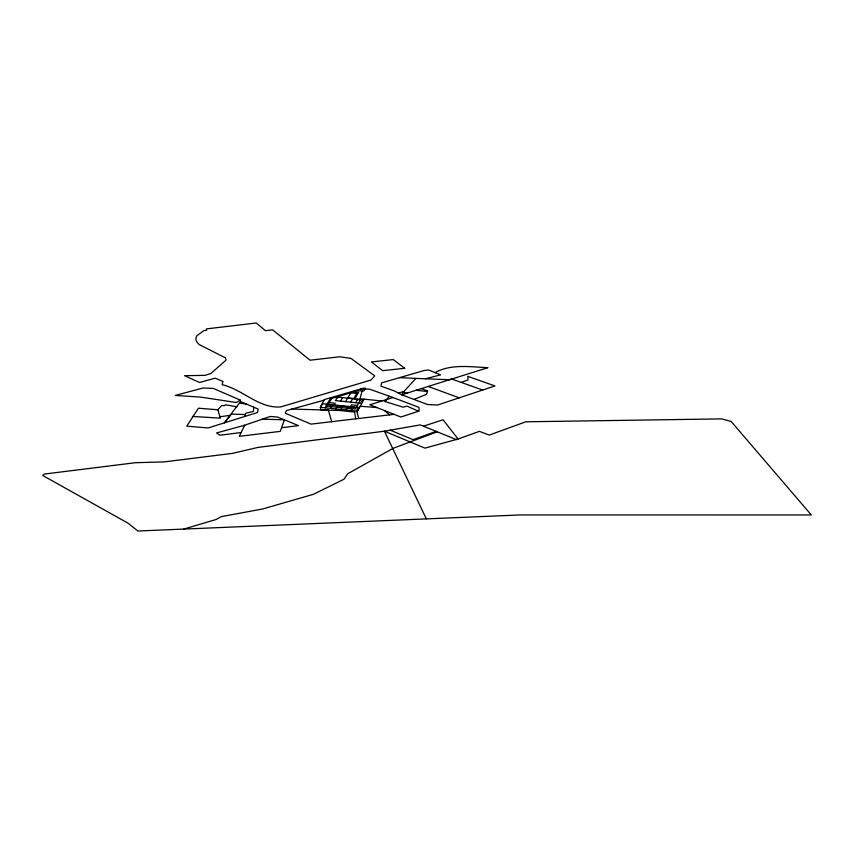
<?xml version="1.0" encoding="UTF-8"?>
<svg xmlns="http://www.w3.org/2000/svg" width="854" height="854" viewBox="0 0 854 854"><rect width="100%" height="100%" fill="white"/><g stroke="black" fill="none" stroke-linecap="round" stroke-linejoin="round"><path stroke-width="1.28" d="M253.691 407.198L253.457 411.425L245.578 413.261L244.799 416.474L208.056 427.95L186.759 426.157L198.427 408.223L217.909 409.781L221.592 405.586L224.623 405.607L225.541 404.785L236.825 406.814M360.303 389.082L369.611 389.157L393.053 397.548L418.951 407.369L419.111 411.052L400.857 417.019L394.121 414.339L355.638 418.844L354.709 412.066L340.586 410.55L320.869 409.856L320.357 407.241L324.285 399.608L363.388 388.186L365.672 388.271L363.772 390.961L362.128 390.908L359.972 398.733L381.898 401.006M421.289 388.623L427.555 390.918L427.374 391.495L416.101 390.267L401.732 394.815L394.356 390.951L380.948 386.179L381.621 382.87L424.257 370.476L428.623 369.995L440.589 374.863L425.452 378.781M427.555 390.918L426.509 394.313L413.955 399.416M241.159 432.508L239.301 436.33L280.283 431.377L284.393 419.784L277.401 417.03L270.174 416.485L244.714 425.207L216.574 432.946L219.98 435.23L241.159 432.508L244.714 425.207M358.68 418.471L357.036 411.745L364.156 399.16M357.036 411.745L360.174 406.216L376.881 407.561M351.175 410.496L353.246 406.91M355.702 402.661L357.709 399.181M350.14 407.07L351.421 404.86L357.346 405.469M346.03 409.973L348.133 406.387M350.62 402.149L352.67 398.669M340.885 409.44L343.03 405.863M345.55 401.636L347.631 398.156M335.75 408.917L337.917 405.34M340.49 401.113L342.593 397.644M333.829 405.33L335.142 403.195L329.132 402.586M339.486 396.128L338.568 397.622L335.473 397.302M245.269 414.553L231.455 414.105L224.388 422.858L240.518 401.551L258.175 409.109L257.481 412.514L244.799 416.474M330.626 408.383L332.825 404.817M331.758 398.391L327.819 404.689L356.075 407.7M325.502 407.86L327.733 404.294M389.381 396.277L385.015 401.561L403.12 407.187L407.006 406.13L418.556 411.233M385.015 401.561L385.645 400.836L383.478 400.515M434.932 372.675C450.987 363.644 470.405 366.974 487.933 367.658L449.471 379.742L415.909 378.397L402.928 392.562L401.732 394.815L427.47 404.508L437.558 405.031L494.957 385.955L467.853 376.358L467.992 379.987L461.139 382.378M423.413 426.189L443.077 419.752L458.054 439.009L424.961 448.126L384.428 431.195L257.951 447.421L232.427 453.378L164.075 461.918L135.455 462.697L44.173 474.087L42.7 475.464L128.068 523.192L137.878 531.007L520.193 514.941L811.3 514.951L731.205 421.513L721.737 418.887L525.776 421.801L489.214 435.081L479.436 431.355L456.378 439.607L420.243 424.897L384.428 431.195L426.338 518.88M416.101 390.267L451.713 379.027L482.713 390.054M393.053 397.548L369.793 404.775L394.121 414.339M183.791 529.074L215.998 519.531L221.325 516.606L262.658 508.984L313.493 494.285L343.916 479.265L347.813 473.692L393.171 448.297L437.205 431.804L436.127 431.377L413.09 439.671L390.257 430.17M398.22 393.021L403.803 391.591L402.928 392.562L407.7 392.925M219.894 416.773L230.505 415.29M323.965 400.227L286.474 410.56L285.257 413.208L310.984 424.128L355.638 418.844M281.585 427.705L298.452 425.655L284.393 419.784L262.594 419.207M354.474 390.78L362.128 390.908M291.705 409.045L328.299 410.112L331.779 421.812M399.512 377.639L415.909 378.397M192.449 416.432L220.289 418.14L217.909 409.781M239.558 403.099L246.55 404.145M428.217 386.446L459.303 397.868M384.61 410.603L389.563 414.884M222.809 381.428L222.179 384.727C242.696 389.381 259.168 408.991 280.977 406.856L370.935 380.062L374.725 375.867L350.93 358.381L339.753 356.769L310.045 360.207L272.618 329.857L265.466 330.69L256.307 322.993L206.465 328.886L206.647 330.252L203.903 330.605L196.996 335.654A50.994 15.895 0.8 0 0 199.302 344.6L225.424 357.879L226.096 360.089L210.895 373.444L205.163 375.344L184.56 375.707L199.633 382.507L215.069 378.162L222.809 381.428M358.37 407.433L356.331 411.03L320.378 407.337L322.641 403.782L358.37 407.433M362.758 399.693L360.783 403.184L335.43 400.601L337.565 397.131L362.758 399.693M360.537 399.885L355.307 409.034L325.812 406.002L330.327 398.807L353.812 391.933L358.627 392.413L354.613 399.288L360.537 399.885M356.812 393.416L353.802 398.551L347.759 397.932L350.823 392.808L356.812 393.416M240.273 400.088L236.355 402.501L200.626 397.11L175.326 395.423L203.071 387.994L213.308 388.421L240.273 400.088M404.711 368.287L382.645 370.689L371.426 361.936L393.256 359.587L404.711 368.287"/></g></svg>
